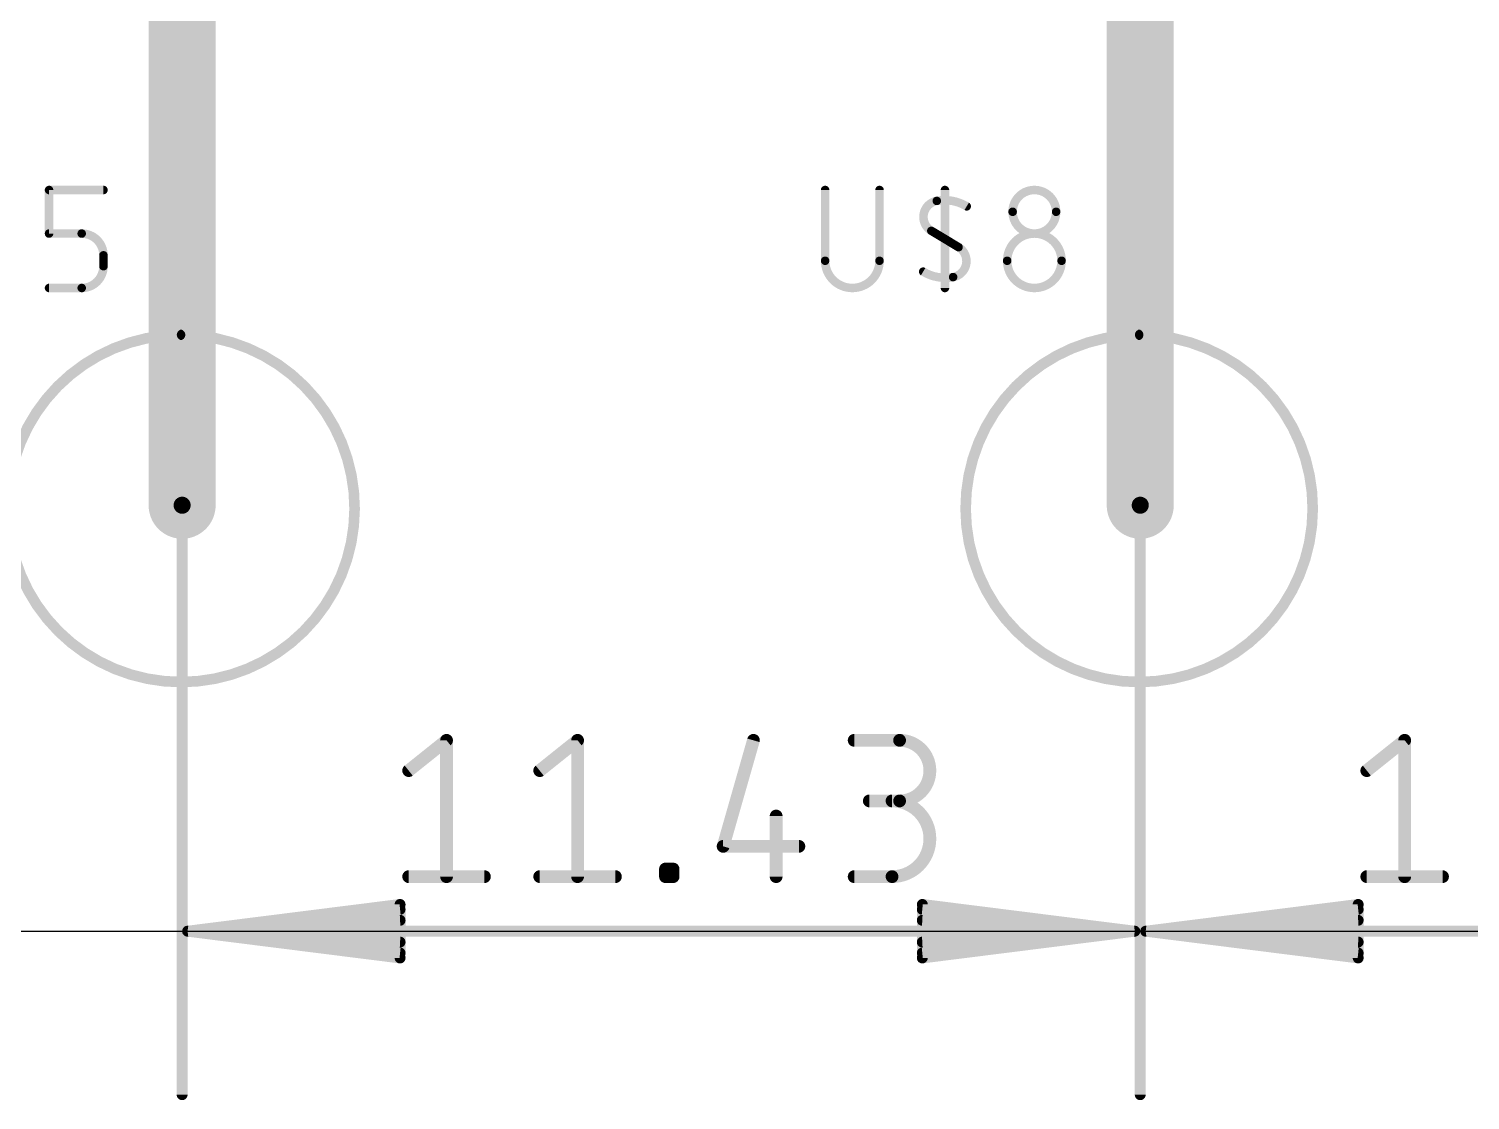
# Model space of a CAD drawing. Extents: x 1 to 105, y 18 to 66.
# Drawn here: x 18.49 to 35.69, y 18.3 to 31.08 of the extents above; entities that cross this region are included whole.
import ezdxf

# ---------------------------------------------------------------- set-up
doc = ezdxf.new("R2010")
doc.units = 0
for name, color, linetype in [('1', 12, 'CONTINUOUS'), ('17', 122, 'CONTINUOUS'), ('20', 31, 'CONTINUOUS'), ('23', 53, 'CONTINUOUS'), ('25', 251, 'CONTINUOUS'), ('29', 251, 'CONTINUOUS'), ('30', 251, 'CONTINUOUS'), ('4', 41, 'CONTINUOUS'), ('44', 251, 'CONTINUOUS')]:
    doc.layers.add(name, color=color, linetype=linetype)

# ---------------------------------------------------------------- blocks, each defined once
blk = doc.blocks.new('ROUNDP')
at = {"const_width": 0.5}
blk.add_lwpolyline([(0, -0.25, 1), (0, 0.25, 1), (0, -0.25)], format="xyb", dxfattribs=at)

msp = doc.modelspace()

# ---------------------------------------------------------------- linework, layer by layer
at = {"layer": '1'}
for points, const_width in [([(20.2946, 27.432, 326.0155), (20.32, 27.432)], 0.127), ([(20.3202, 27.4637, 1), (20.3198, 27.4003)], 0.0635), ([(20.2948, 27.4003, 1), (20.2944, 27.4637)], 0.0635), ([(31.7246, 27.432, 326.0155), (31.75, 27.432)], 0.127), ([(31.7502, 27.4637, 1), (31.7498, 27.4003)], 0.0635), ([(31.7248, 27.4003, 1), (31.7244, 27.4637)], 0.0635), ([(20.3525, 25.4, 1), (20.2875, 25.4)], 0.065), ([(31.7825, 25.4, 1), (31.7175, 25.4)], 0.065), ([(31.7825, 25.4, 1), (31.7175, 25.4)], 0.065), ([(23.5125, 22.5963, 1), (23.4363, 22.5963)], 0.0762), ([(23.4982, 22.5665, 1), (23.4506, 22.6261)], 0.0762), ([(25.0756, 22.5963, 1), (24.9994, 22.5963)], 0.0762), ([(25.0613, 22.5665, 1), (25.0137, 22.6261)], 0.0762), ([(27.1722, 22.5858, 1), (27.099, 22.6068)], 0.0762), ([(28.3375, 22.6344, 1), (28.3375, 22.5582)], 0.0762), ([(28.8793, 21.8738, 1), (28.8793, 22.5963)], 0.1524), ([(28.8793, 22.6344, 1), (28.8793, 22.5582)], 0.0762), ([(28.8793, 22.5582, 1), (28.8793, 22.6344)], 0.0762), ([(34.9425, 22.5963, 1), (34.8663, 22.5963)], 0.0762), ([(34.9282, 22.5665, 1), (34.8806, 22.6261)], 0.0762), ([(22.999, 22.2648, 1), (23.0467, 22.2053)], 0.0762), ([(24.5622, 22.2648, 1), (24.6098, 22.2053)], 0.0762), ([(34.429, 22.2648, 1), (34.4767, 22.2053)], 0.0762), ([(28.5181, 21.9119, 1), (28.5181, 21.8357)], 0.0762), ([(28.789, 20.9707, 1), (28.789, 21.8738)], 0.1524), ([(28.789, 21.9119, 1), (28.789, 21.8357)], 0.0762), ([(28.8793, 21.9119, 1), (28.8793, 21.8357)], 0.0762), ([(28.8793, 21.8357, 1), (28.8793, 21.9119)], 0.0762), ([(27.4446, 21.6932, 1), (27.3684, 21.6932)], 0.0762), ([(26.7743, 21.37, 1), (26.7743, 21.2938)], 0.0762), ([(26.7377, 21.3424, 1), (26.811, 21.3215)], 0.0762), ([(27.6775, 21.2938, 1), (27.6775, 21.37)], 0.0762), ([(23.0229, 21.0088, 1), (23.0229, 20.9326)], 0.0762), ([(23.4363, 20.9707, 1), (23.5125, 20.9707)], 0.0762), ([(23.926, 20.9326, 1), (23.926, 21.0088)], 0.0762), ([(24.586, 21.0088, 1), (24.586, 20.9326)], 0.0762), ([(24.9994, 20.9707, 1), (25.0756, 20.9707)], 0.0762), ([(25.4891, 20.9326, 1), (25.4891, 21.0088)], 0.0762), ([(26.1247, 21.061, 1), (26.0485, 21.061)], 0.0762), ([(26.0866, 21.0991, 1), (26.0866, 21.0229)], 0.0762), ([(26.0866, 21.0088, 1), (26.0866, 20.9326)], 0.0762), ([(26.0485, 20.9707, 1), (26.1247, 20.9707)], 0.0762), ([(26.215, 21.061, 1), (26.1388, 21.061)], 0.0762), ([(26.1388, 20.9707, 1), (26.215, 20.9707)], 0.0762), ([(26.1769, 21.0229, 1), (26.1769, 21.0991)], 0.0762), ([(26.1769, 20.9326, 1), (26.1769, 21.0088)], 0.0762), ([(27.3684, 20.9707, 1), (27.4446, 20.9707)], 0.0762), ([(28.3375, 21.0088, 1), (28.3375, 20.9326)], 0.0762), ([(28.789, 21.0088, 1), (28.789, 20.9326)], 0.0762), ([(28.789, 20.9326, 1), (28.789, 21.0088)], 0.0762), ([(34.4529, 21.0088, 1), (34.4529, 20.9326)], 0.0762), ([(34.8663, 20.9707, 1), (34.9425, 20.9707)], 0.0762), ([(35.356, 20.9326, 1), (35.356, 21.0088)], 0.0762), ([(22.9525, 20.6392, 1), (22.8875, 20.6392)], 0.065), ([(22.9241, 20.607, 1), (22.9159, 20.6715)], 0.065), ([(22.9233, 20.5477, 1), (22.9167, 20.6123)], 0.065), ([(29.1541, 20.6715, 1), (29.1459, 20.607)], 0.065), ([(29.1825, 20.6392, 1), (29.1175, 20.6392)], 0.065), ([(29.1533, 20.6123, 1), (29.1467, 20.5477)], 0.065), ([(34.3825, 20.6392, 1), (34.3175, 20.6392)], 0.065), ([(34.3541, 20.607, 1), (34.3459, 20.6715)], 0.065), ([(34.3533, 20.5477, 1), (34.3467, 20.6123)], 0.065), ([(22.9217, 20.4175, 1), (22.9183, 20.4825)], 0.065), ([(29.1517, 20.4825, 1), (29.1483, 20.4175)], 0.065), ([(34.3517, 20.4175, 1), (34.3483, 20.4825)], 0.065), ([(20.385, 20.3525, 1), (20.385, 20.2875)], 0.065), ([(20.3891, 20.3522, 1), (20.3809, 20.2878)], 0.065), ([(20.3833, 20.3525, 1), (20.3867, 20.2875)], 0.065), ([(20.3867, 20.3525, 1), (20.3833, 20.2875)], 0.065), ([(20.3883, 20.3523, 1), (20.3817, 20.2877)], 0.065), ([(20.3817, 20.3523, 1), (20.3883, 20.2877)], 0.065), ([(20.3809, 20.3522, 1), (20.3891, 20.2878)], 0.065), ([(31.6891, 20.2878, 1), (31.6809, 20.3522)], 0.065), ([(31.6809, 20.2878, 1), (31.6891, 20.3522)], 0.065), ([(31.6883, 20.2877, 1), (31.6817, 20.3523)], 0.065), ([(31.6817, 20.2877, 1), (31.6883, 20.3523)], 0.065), ([(31.6833, 20.2875, 1), (31.6867, 20.3525)], 0.065), ([(31.6867, 20.2875, 1), (31.6833, 20.3525)], 0.065), ([(31.685, 20.2875, 1), (31.685, 20.3525)], 0.065), ([(31.815, 20.3525, 1), (31.815, 20.2875)], 0.065), ([(31.8191, 20.3522, 1), (31.8109, 20.2878)], 0.065), ([(31.8133, 20.3525, 1), (31.8167, 20.2875)], 0.065), ([(31.8167, 20.3525, 1), (31.8133, 20.2875)], 0.065), ([(31.8183, 20.3523, 1), (31.8117, 20.2877)], 0.065), ([(31.8117, 20.3523, 1), (31.8183, 20.2877)], 0.065), ([(31.8109, 20.3522, 1), (31.8191, 20.2878)], 0.065), ([(22.9167, 20.0277, 1), (22.9233, 20.0923)], 0.065), ([(22.9183, 20.1575, 1), (22.9217, 20.2225)], 0.065), ([(29.1483, 20.2225, 1), (29.1517, 20.1575)], 0.065), ([(29.1467, 20.0923, 1), (29.1533, 20.0277)], 0.065), ([(34.3467, 20.0277, 1), (34.3533, 20.0923)], 0.065), ([(34.3483, 20.1575, 1), (34.3517, 20.2225)], 0.065), ([(22.8875, 20.0008, 1), (22.9525, 20.0008)], 0.065), ([(22.9159, 19.9685, 1), (22.9241, 20.033)], 0.065), ([(29.1459, 20.033, 1), (29.1541, 19.9685)], 0.065), ([(29.1175, 20.0008, 1), (29.1825, 20.0008)], 0.065), ([(34.3175, 20.0008, 1), (34.3825, 20.0008)], 0.065), ([(34.3459, 19.9685, 1), (34.3541, 20.033)], 0.065), ([(20.2875, 18.37, 1), (20.3525, 18.37)], 0.065), ([(31.7175, 18.37, 1), (31.7825, 18.37)], 0.065), ([(31.7175, 18.37, 1), (31.7825, 18.37)], 0.065)]:
    msp.add_lwpolyline(points, format="xyb", dxfattribs=dict(at, const_width=const_width))
for points, const_width in [([(20.32, 25.4), (20.32, 18.37)], 0.13), ([(31.75, 25.4), (31.75, 18.37)], 0.13), ([(31.75, 25.4), (31.75, 18.37)], 0.13), ([(23.0229, 22.2351), (23.4744, 22.5963)], 0.1524), ([(23.4744, 22.5963), (23.4744, 20.9707)], 0.1524), ([(24.586, 22.2351), (25.0375, 22.5963)], 0.1524), ([(25.0375, 22.5963), (25.0375, 20.9707)], 0.1524), ([(27.1356, 22.5963), (26.7743, 21.3319)], 0.1524), ([(28.3375, 22.5963), (28.8793, 22.5963)], 0.1524), ([(34.4529, 22.2351), (34.9044, 22.5963)], 0.1524), ([(34.9044, 22.5963), (34.9044, 20.9707)], 0.1524), ([(28.8793, 21.8738), (28.5181, 21.8738)], 0.1524), ([(27.4065, 21.6932), (27.4065, 20.9707)], 0.1524), ([(26.7743, 21.3319), (27.6775, 21.3319)], 0.1524), ([(23.0229, 20.9707), (23.926, 20.9707)], 0.1524), ([(24.586, 20.9707), (25.4891, 20.9707)], 0.1524), ([(26.0866, 20.9707), (26.0866, 21.061)], 0.1524), ([(26.0866, 21.061), (26.1769, 21.061)], 0.1524), ([(26.1769, 20.9707), (26.0866, 20.9707)], 0.1524), ([(26.1769, 21.061), (26.1769, 20.9707)], 0.1524), ([(28.3375, 20.9707), (28.789, 20.9707)], 0.1524), ([(34.4529, 20.9707), (35.356, 20.9707)], 0.1524), ([(20.385, 20.32), (22.92, 20.6392)], 0.13), ([(20.385, 20.32), (22.92, 20.58)], 0.13), ([(22.92, 20.6392), (22.92, 20.0008)], 0.13), ([(31.685, 20.32), (29.15, 20.6392)], 0.13), ([(29.15, 20.6392), (29.15, 20.0008)], 0.13), ([(31.685, 20.32), (29.15, 20.58)], 0.13), ([(31.815, 20.32), (34.35, 20.6392)], 0.13), ([(31.815, 20.32), (34.35, 20.58)], 0.13), ([(34.35, 20.6392), (34.35, 20.0008)], 0.13), ([(20.385, 20.32), (22.92, 20.45)], 0.13), ([(31.685, 20.32), (29.15, 20.45)], 0.13), ([(31.815, 20.32), (34.35, 20.45)], 0.13), ([(20.385, 20.32), (31.685, 20.32)], 0.13), ([(22.92, 20.0008), (20.385, 20.32)], 0.13), ([(22.92, 20.19), (20.385, 20.32)], 0.13), ([(22.92, 20.06), (20.385, 20.32)], 0.13), ([(29.15, 20.0008), (31.685, 20.32)], 0.13), ([(29.15, 20.19), (31.685, 20.32)], 0.13), ([(29.15, 20.06), (31.685, 20.32)], 0.13), ([(31.815, 20.32), (43.115, 20.32)], 0.13), ([(34.35, 20.0008), (31.815, 20.32)], 0.13), ([(34.35, 20.19), (31.815, 20.32)], 0.13), ([(34.35, 20.06), (31.815, 20.32)], 0.13)]:
    msp.add_lwpolyline(points, dxfattribs=dict(at, const_width=const_width))
at = {"layer": '20'}
msp.add_line((5.08, 20.32), (105.39, 20.32), dxfattribs=at)
at = {"layer": '23'}
for p in [(20.32, 25.4), (31.75, 25.4)]:
    msp.add_point(p, dxfattribs=at)
at = {"layer": '25', "const_width": 0.1016}
for points in [[(18.7325, 28.6399), (18.7325, 29.1592)], [(18.7325, 29.1592), (19.3816, 29.1592)], [(27.9908, 29.1592), (27.9908, 28.3154)], [(28.6399, 28.3154), (28.6399, 29.1592)], [(29.4203, 27.9908), (29.4203, 29.1592)], [(29.4203, 28.575), (29.258, 28.6724)], [(19.122, 28.6399), (18.7325, 28.6399)], [(29.4203, 28.575), (29.5825, 28.4776)], [(19.3816, 28.2504), (19.3816, 28.3803)], [(18.7325, 27.9908), (19.122, 27.9908)]]:
    msp.add_lwpolyline(points, dxfattribs=at)
at = {"layer": '25'}
for points, const_width in [([(18.7579, 29.1592, 1), (18.7071, 29.1592)], 0.0508), ([(18.7325, 29.1846, 1), (18.7325, 29.1338)], 0.0508), ([(19.3816, 29.1338, 1), (19.3816, 29.1846)], 0.0508), ([(28.0162, 29.1592, 1), (27.9654, 29.1592)], 0.0508), ([(28.6653, 29.1592, 1), (28.6145, 29.1592)], 0.0508), ([(29.3229, 29.0294, 0.6917), (29.258, 28.6724)], 0.1016), ([(29.3183, 29.0544, 1), (29.3274, 29.0044)], 0.0508), ([(29.6799, 28.9645, 0.1823), (29.3229, 29.0294)], 0.1016), ([(29.3274, 29.0044, 1), (29.3183, 29.0544)], 0.0508), ([(29.4457, 29.1592, 1), (29.3949, 29.1592)], 0.0508), ([(30.7467, 28.8996, 1), (30.2274, 28.8996)], 0.1016), ([(29.6668, 28.9427, 1), (29.693, 28.9862)], 0.0508), ([(30.2274, 28.8996, 1), (30.7467, 28.8996)], 0.1016), ([(30.2528, 28.8996, 1), (30.202, 28.8996)], 0.0508), ([(30.202, 28.8996, 1), (30.2528, 28.8996)], 0.0508), ([(30.7721, 28.8996, 1), (30.7213, 28.8996)], 0.0508), ([(30.7213, 28.8996, 1), (30.7721, 28.8996)], 0.0508), ([(29.271, 28.6941, 1), (29.2449, 28.6506)], 0.0508), ([(29.2449, 28.6506, 1), (29.271, 28.6941)], 0.0508), ([(18.7325, 28.6653, 1), (18.7325, 28.6145)], 0.0508), ([(18.7071, 28.6399, 1), (18.7579, 28.6399)], 0.0508), ([(19.3816, 28.3803, 0.4142), (19.122, 28.6399)], 0.1016), ([(19.122, 28.6653, 1), (19.122, 28.6145)], 0.0508), ([(19.122, 28.6145, 1), (19.122, 28.6653)], 0.0508), ([(29.4333, 28.5968, 1), (29.4072, 28.5532)], 0.0508), ([(29.4072, 28.5532, 1), (29.4333, 28.5968)], 0.0508), ([(30.8116, 28.3154, 1), (30.1625, 28.3154)], 0.1016), ([(19.407, 28.3803, 1), (19.3562, 28.3803)], 0.0508), ([(19.3562, 28.3803, 1), (19.407, 28.3803)], 0.0508), ([(29.5176, 28.1206, 0.6917), (29.5825, 28.4776)], 0.1016), ([(29.5956, 28.4994, 1), (29.5695, 28.4559)], 0.0508), ([(29.5695, 28.4559, 1), (29.5956, 28.4994)], 0.0508), ([(19.122, 27.9908, 0.4142), (19.3816, 28.2504)], 0.1016), ([(19.407, 28.2504, 1), (19.3562, 28.2504)], 0.0508), ([(19.3562, 28.2504, 1), (19.407, 28.2504)], 0.0508), ([(27.9908, 28.3154, 1), (28.6399, 28.3154)], 0.1016), ([(28.0162, 28.3154, 1), (27.9654, 28.3154)], 0.0508), ([(27.9654, 28.3154, 1), (28.0162, 28.3154)], 0.0508), ([(28.6653, 28.3154, 1), (28.6145, 28.3154)], 0.0508), ([(28.6145, 28.3154, 1), (28.6653, 28.3154)], 0.0508), ([(29.1606, 28.1855, 0.1823), (29.5176, 28.1206)], 0.1016), ([(29.1737, 28.2073, 1), (29.1475, 28.1638)], 0.0508), ([(30.1625, 28.3154, 1), (30.8116, 28.3154)], 0.1016), ([(30.1879, 28.3154, 1), (30.1371, 28.3154)], 0.0508), ([(30.1371, 28.3154, 1), (30.1879, 28.3154)], 0.0508), ([(30.837, 28.3154, 1), (30.7862, 28.3154)], 0.0508), ([(30.7862, 28.3154, 1), (30.837, 28.3154)], 0.0508), ([(18.7325, 28.0162, 1), (18.7325, 27.9654)], 0.0508), ([(19.122, 28.0162, 1), (19.122, 27.9654)], 0.0508), ([(19.122, 27.9654, 1), (19.122, 28.0162)], 0.0508), ([(29.5131, 28.1456, 1), (29.5222, 28.0956)], 0.0508), ([(29.5222, 28.0956, 1), (29.5131, 28.1456)], 0.0508), ([(29.3949, 27.9908, 1), (29.4457, 27.9908)], 0.0508)]:
    msp.add_lwpolyline(points, format="xyb", dxfattribs=dict(at, const_width=const_width))
at = {"layer": '4', "const_width": 0.8}
for points in [[(20.32, 31.54), (20.32, 25.4)], [(31.75, 31.54), (31.75, 25.4)]]:
    msp.add_lwpolyline(points, dxfattribs=at)
at = {"layer": '4', "const_width": 0.4}
for points in [[(20.12, 25.4, 1), (20.52, 25.4)], [(31.55, 25.4, 1), (31.95, 25.4)]]:
    msp.add_lwpolyline(points, format="xyb", dxfattribs=at)
at = {"layer": '44'}
for centre in [(20.32, 25.4), (31.75, 25.4)]:
    msp.add_circle(centre, 0, dxfattribs=at)

# ---------------------------------------------------------------- block references
at = {"layer": '17', "xscale": 0.0002, "yscale": 0.0002}
for p in [(20.32, 25.4), (20.32, 25.4), (20.32, 25.4), (20.32, 25.4), (20.32, 25.4), (20.32, 25.4), (20.32, 25.4), (20.32, 25.4), (20.32, 25.4), (20.32, 25.4), (20.32, 25.4), (20.32, 25.4), (20.32, 25.4), (20.32, 25.4), (20.32, 25.4), (20.32, 25.4), (31.75, 25.4), (31.75, 25.4), (31.75, 25.4), (31.75, 25.4), (31.75, 25.4), (31.75, 25.4), (31.75, 25.4), (31.75, 25.4), (31.75, 25.4), (31.75, 25.4), (31.75, 25.4), (31.75, 25.4), (31.75, 25.4), (31.75, 25.4), (31.75, 25.4), (31.75, 25.4)]:
    msp.add_blockref('ROUNDP', p, dxfattribs=at)
at = {"layer": '29', "xscale": 0.2034, "yscale": 0.2034}
for p in [(20.32, 25.4), (31.75, 25.4)]:
    msp.add_blockref('ROUNDP', p, dxfattribs=at)
at = {"layer": '30', "xscale": 0.2034, "yscale": 0.2034}
for p in [(20.32, 25.4), (31.75, 25.4)]:
    msp.add_blockref('ROUNDP', p, dxfattribs=at)

doc.saveas('drawing.dxf')
